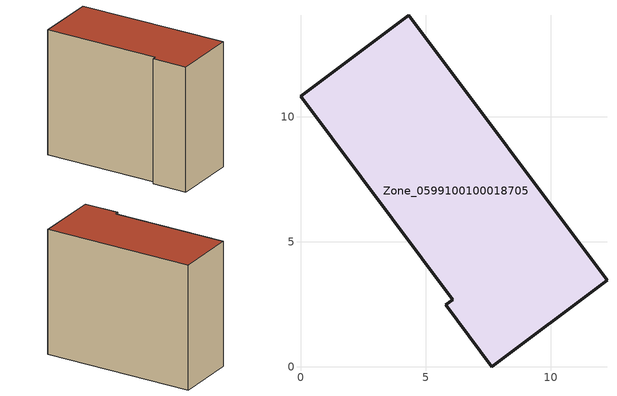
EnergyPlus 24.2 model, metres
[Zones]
Zone_0599100100018705
 floor ground (C_G): 5.81,2.48 6.09,2.69 0,10.82 4.32,14.05 12.25,3.46 7.65,0 z0
 wall outside (C_F): 6.09,2.69 5.81,2.48 7.65,0 12.25,3.46 4.32,14.05 0,10.82 6.09,2.69 z0:11.04
 roof outside (C_R): 4.32,14.05 0,10.82 6.09,2.69 5.81,2.48 7.65,0 12.25,3.46 z11.04
[BUILDING]
Pand.0599100100018705: North Axis=0; Terrain=City; Loads Convergence Tolerance Value=0.04; Temperature Convergence Tolerance Value=0.4; Solar Distribution=FullExterior; Maximum Number of Warmup Days=25; Minimum Number of Warmup Days=1
[Site:Location]
Rotterdam.The.Hague.AP_ZH_NLD Design_Conditions: Latitude=51.96; Longitude=4.45; Time Zone=1; Elevation=-4.5
[SITE:GROUNDTEMPERATURE:BUILDINGSURFACE]
18, 18, 18, 18, 18, 18, 18, 18, 18, 18, 18, 18
[MATERIAL] Thermal Absorptance=0.9; Solar Absorptance=0.7; Visible Absorptance=0.7
Name | Roughness | Thickness | Conductivity | Density | Specific Heat
G.TI.2015-2018 | MediumSmooth | 0.15 | 0.0428571 | 540 | 1210
F.TI.2015-2018 | Rough | 0.3 | 0.0666667 | 1920 | 840
R.TI.2015-2018 | MediumRough | 0.2 | 0.0333333 | 1500 | 1000
[CONSTRUCTION]
C_G: G.TI.2015-2018
C_F: F.TI.2015-2018
C_R: R.TI.2015-2018
[ZONE]
Zone_0599100100018705: Type=1; Multiplier=1; Ceiling Height=Autocalculate; Volume=Autocalculate; Floor Area=autocalculate; Part of Total Floor Area=Yes
[ZONEINFILTRATION:DESIGNFLOWRATE]
Infil_Zone_0599100100018705: Zone or ZoneList or Space or SpaceList=Zone_0599100100018705; Schedule=AlwaysOn; Design Flow Rate Calculation Method=Flow/Area; Flow Rate per Floor Area=0.0015; Constant Term Coefficient=1; Temperature Term Coefficient=0; Velocity Term Coefficient=0; Velocity Squared Term Coefficient=0
[HVACTEMPLATE:ZONE:IDEALLOADSAIRSYSTEM]
Zone_0599100100018705: Maximum Heating Supply Air Temperature=50; Minimum Cooling Supply Air Temperature=13; Maximum Heating Supply Air Humidity Ratio=0.0156; Minimum Cooling Supply Air Humidity Ratio=0.0077; Heating Limit=NoLimit; Cooling Limit=NoLimit; Dehumidification Control Type=ConstantSensibleHeatRatio; Cooling Sensible Heat Ratio=0.7; Dehumidification Setpoint=60; Humidification Control Type=None; Humidification Setpoint=30; Outdoor Air Method=None; Outdoor Air Flow Rate per Person=0.00944; Outdoor Air Flow Rate per Zone Floor Area=0; Outdoor Air Flow Rate per Zone=0; Demand Controlled Ventilation Type=None; Outdoor Air Economizer Type=NoEconomizer; Heat Recovery Type=None; Sensible Heat Recovery Effectiveness=0.7; Latent Heat Recovery Effectiveness=0.65
[ZONECONTROL:THERMOSTAT]
ThermostatControl_Zone_0599100100018705: Zone or ZoneList=Zone_0599100100018705; Control Type Schedule=DualSetpointControlType; Control 1=Thermostat_Zone_0599100100018705; Temperature Difference Between Cutout And Setpoint=0
[THERMOSTATSETPOINT:DUALSETPOINT]
Thermostat_Zone_0599100100018705: Heating Setpoint Temperature Schedule=HeatingSetpoint_Zone_0599100100018705; Cooling Setpoint Temperature Schedule=CoolingSetpoint_Zone_0599100100018705
[SCHEDULE:COMPACT]
HeatingSetpoint_Zone_0599100100018705: Through: 12/31, For: AllDays, Until: 24:00, 21
CoolingSetpoint_Zone_0599100100018705: Through: 12/31, For: AllDays, Until: 24:00, 24
DualSetpointControlType: Through: 12/31, For: AllDays, Until: 24:00, 4
AlwaysOn: Through: 12/31, For: AllDays, Until: 24:00, 1
